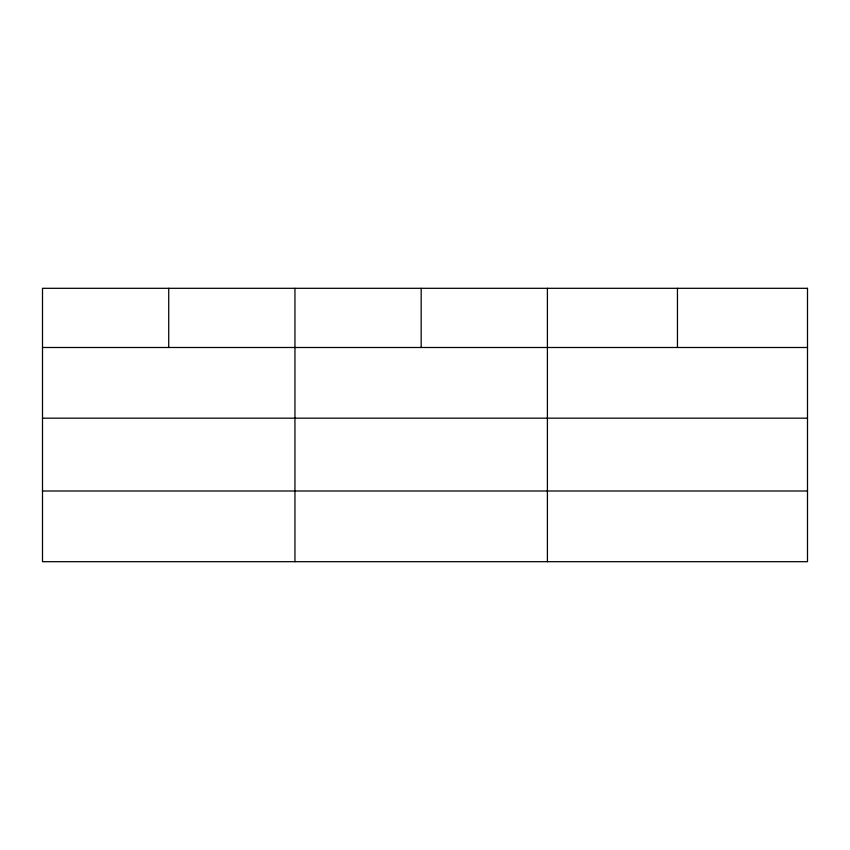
<?xml version="1.0" encoding="UTF-8"?>
<svg xmlns="http://www.w3.org/2000/svg" width="850" height="850" viewBox="0 0 850 850"><rect width="100%" height="100%" fill="white"/><g stroke="black" fill="none" stroke-linecap="round" stroke-linejoin="round"><path stroke-width="1.27" d="M42.5 347.491L807.5 347.491M42.5 418.179L807.5 418.179M42.5 491.002L807.5 491.002M677.45 288.309L677.45 347.491M547.4 288.309L547.4 561.691M421.175 288.309L421.175 347.491M294.95 288.309L294.95 561.691M168.725 288.309L168.725 347.491M807.5 288.309L42.5 288.309L42.5 561.691L807.5 561.691L807.5 288.309"/></g></svg>
